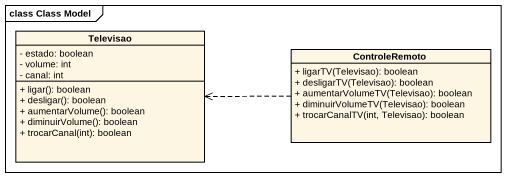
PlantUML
@startuml
mainframe class Class Model
hide circle
hide empty members
skinparam classAttributeIconSize 0
class Televisao {
  - estado: boolean
  - volume: int
  - canal: int
  + ligar(): boolean
  + desligar(): boolean
  + aumentarVolume(): boolean
  + diminuirVolume(): boolean
  + trocarCanal(int): boolean
}
class ControleRemoto {
  + ligarTV(Televisao): boolean
  + desligarTV(Televisao): boolean
  + aumentarVolumeTV(Televisao): boolean
  + diminuirVolumeTV(Televisao): boolean
  + trocarCanalTV(int, Televisao): boolean
}
ControleRemoto .left.> Televisao
@enduml
